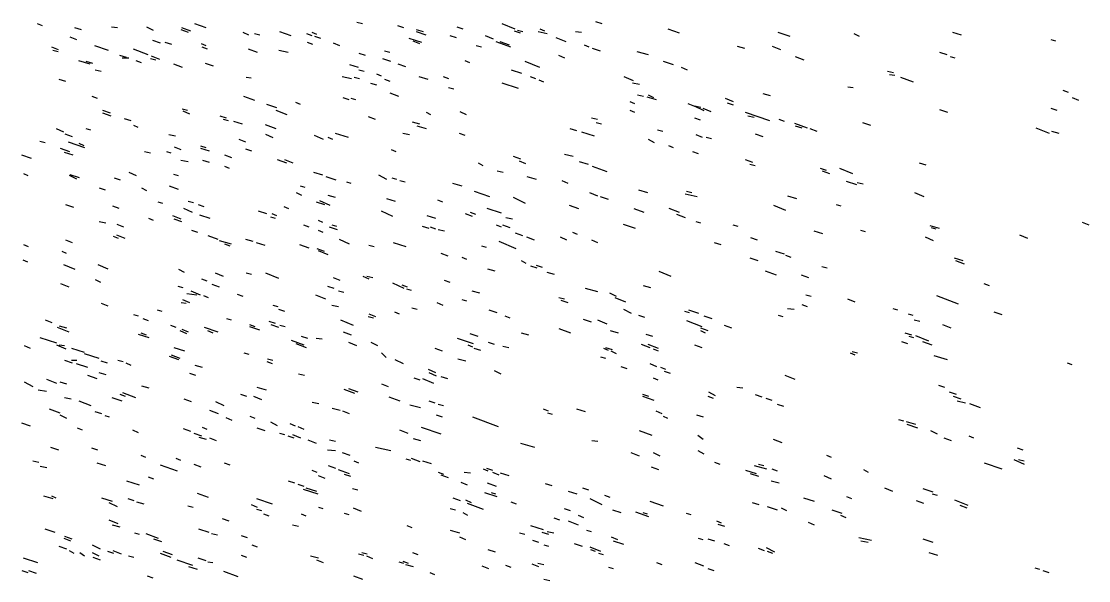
# Model space of a CAD drawing. Extents: x 0 to 594, y 0 to 600.
# Drawn here: x 0.6 to 296.9, y 0.2 to 155.6 of the extents above; entities that cross this region are included whole.
import ezdxf

# ---------------------------------------------------------------- set-up
doc = ezdxf.new("R2010")
doc.units = 0
doc.header["$MEASUREMENT"] = 0
doc.layers.add('SKARN_FSET4', color=114, linetype='CONTINUOUS')

msp = doc.modelspace()

# ---------------------------------------------------------------- linework, layer by layer
at = {"layer": 'SKARN_FSET4'}
for p, q in [((4.91, 155.01), (6.37, 154.45)), ((48.65, 155.01), (51.77, 153.88)), ((93.68, 155.38), (95.33, 155.01)), ((105.03, 154.45), (106.68, 153.88)), ((133.95, 155.01), (137.62, 153.51)), ((159.95, 155.57), (161.78, 155.01)), ((14.06, 151.26), (15.89, 150.51)), ((15.34, 153.88), (17.17, 153.32)), ((25.59, 154.07), (27.24, 153.88)), ((35.29, 154.07), (37.12, 153.14)), ((44.81, 153.32), (46.83, 152.57)), ((45, 153.88), (47.56, 152.95)), ((62.02, 152.57), (63.67, 151.83)), ((65.32, 152.2), (66.78, 151.83)), ((72.27, 152.76), (75.38, 151.64)), ((79.78, 152.2), (81.24, 151.64)), ((81.24, 152.57), (82.52, 152.01)), ((81.97, 151.45), (83.62, 150.89)), ((110.16, 153.32), (112.17, 152.76)), ((110.16, 152.76), (112.91, 151.83)), ((119.5, 151.64), (121.33, 151.08)), ((121.51, 154.07), (123.16, 153.51)), ((129.38, 151.64), (131.58, 150.7)), ((137.43, 152.95), (139.08, 152.39)), ((138.35, 153.14), (139.81, 152.76)), ((144.02, 152.76), (146.59, 152.2)), ((144.57, 153.51), (145.86, 152.95)), ((154.46, 152.76), (156.11, 152.57)), ((180.08, 153.51), (183.2, 152.39)), ((210.65, 152.57), (213.95, 151.45)), ((231.71, 152.2), (233.17, 151.45)), ((259.16, 152.57), (261.54, 151.83)), ((8.94, 148.46), (10.77, 147.71)), ((20.84, 148.83), (24.68, 147.52)), ((36.94, 150.33), (39.14, 149.58)), ((40.42, 149.77), (42.25, 149.2)), ((50.49, 149.39), (51.77, 148.83)), ((50.68, 148.46), (52.14, 147.89)), ((79.96, 149.77), (81.43, 149.2)), ((87.1, 149.58), (88.93, 148.83)), ((108.15, 150.89), (111.63, 149.77)), ((109.25, 150.14), (111.08, 149.39)), ((126.82, 148.83), (128.29, 148.46)), ((132.31, 149.95), (136.34, 148.46)), ((133.41, 149.95), (135.97, 149.02)), ((148.97, 151.08), (151.72, 149.95)), ((156.84, 149.02), (158.12, 148.46)), ((199.31, 148.64), (201.32, 148.08)), ((209.01, 148.64), (211.39, 147.71)), ((286.44, 150.51), (287.72, 150.14)), ((9.31, 147.52), (10.77, 147.15)), ((27.8, 146.21), (29.63, 145.65)), ((28.53, 145.46), (30.36, 145.46)), ((31.64, 147.89), (35.67, 146.4)), ((36.4, 145.27), (37.87, 144.9)), ((36.58, 146.02), (38.96, 145.09)), ((63.49, 147.89), (66.05, 146.96)), ((72.09, 147.52), (74.66, 146.96)), ((94.24, 146.77), (96.07, 146.21)), ((100.83, 145.27), (103.03, 144.52)), ((101.38, 147.33), (102.85, 146.96)), ((149.71, 146.21), (151.35, 145.46)), ((159.04, 148.08), (161.24, 147.33)), ((171.49, 147.15), (174.6, 146.4)), ((215.42, 145.83), (217.8, 144.9)), ((255.51, 146.96), (257.52, 146.4)), ((258.44, 145.83), (259.72, 145.46)), ((16.45, 144.71), (19.56, 143.78)), ((18.46, 144.52), (20.29, 143.96)), ((32.37, 144.71), (33.84, 144.15)), ((42.81, 143.78), (45.19, 142.84)), ((51.6, 143.96), (53.79, 143.21)), ((91.68, 143.59), (94.06, 142.84)), ((105.05, 143.78), (107.24, 143.03)), ((123.72, 144.71), (125, 144.15)), ((140.37, 144.52), (144.4, 142.84)), ((178.81, 144.52), (181.56, 143.59)), ((183.76, 142.84), (185.4, 142.09)), ((10.96, 139.47), (12.79, 138.91)), ((21.03, 142.09), (22.68, 141.72)), ((62.95, 140.03), (64.41, 139.84)), ((89.67, 140.22), (92.24, 139.66)), ((92.97, 140.03), (94.43, 139.66)), ((94.25, 142.09), (95.71, 141.72)), ((99.19, 140.97), (100.47, 140.41)), ((101.39, 139.47), (102.85, 138.91)), ((110.91, 140.22), (113.47, 139.47)), ((117.68, 140.22), (119.14, 139.66)), ((136.53, 142.09), (139.46, 141.15)), ((141.84, 140.22), (143.31, 139.66)), ((167.83, 140.22), (170.4, 139.1)), ((241.05, 141.72), (242.7, 141.34)), ((241.6, 140.78), (243.07, 140.59)), ((244.71, 140.03), (248.19, 138.72)), ((97.55, 138.35), (99.19, 137.97)), ((119.15, 137.22), (120.61, 136.85)), ((133.97, 138.53), (138.55, 137.04)), ((144.22, 139.28), (145.5, 138.72)), ((170.22, 138.53), (172.23, 138.16)), ((230.07, 137.41), (231.54, 137.22)), ((289.75, 136.47), (291.21, 135.91)), ((20.12, 134.79), (21.59, 134.23)), ((62.22, 134.79), (65.33, 133.67)), ((89.86, 134.41), (91.51, 133.85)), ((92.06, 134.23), (93.34, 133.85)), ((102.86, 135.73), (105.24, 134.79)), ((171.68, 135.16), (173.33, 134.79)), ((174.25, 134.6), (176.81, 133.85)), ((174.61, 135.16), (176.08, 134.41)), ((196.03, 134.23), (198.23, 133.29)), ((206.46, 135.54), (208.48, 134.98)), ((292.31, 134.41), (294.14, 133.67)), ((23.05, 130.86), (25.25, 130.11)), ((45.2, 131.23), (46.67, 130.86)), ((45.39, 130.67), (47.22, 129.92)), ((68.63, 132.54), (71.38, 131.61)), ((71.2, 130.86), (74.31, 129.73)), ((76.68, 133.1), (77.97, 132.54)), ((122.27, 130.48), (124.1, 129.73)), ((169.49, 133.29), (170.77, 132.73)), ((169.49, 130.86), (170.77, 130.3)), ((185.6, 132.73), (187.43, 131.98)), ((189.26, 131.61), (187.43, 131.98)), ((190.18, 130.67), (187.43, 131.98)), ((189.81, 131.42), (192.01, 130.48)), ((196.58, 132.92), (198.23, 132.36)), ((255.52, 131.05), (257.72, 130.3)), ((286.46, 131.42), (288.11, 130.86)), ((23.05, 130.11), (25.43, 129.36)), ((29.1, 128.61), (30.93, 128.05)), ((55.64, 129.36), (57.47, 128.8)), ((56.55, 128.42), (58.02, 128.05)), ((59.48, 127.86), (61.86, 127.11)), ((96.82, 129.17), (98.84, 128.42)), ((109.09, 127.68), (111.1, 127.11)), ((112.93, 130.3), (114.21, 129.73)), ((158.88, 128.8), (160.52, 128.42)), ((160.16, 127.49), (161.62, 127.11)), ((187.43, 128.8), (189.08, 128.24)), ((201.53, 130.3), (208.3, 128.05)), ((202.26, 129.36), (204.09, 128.99)), ((210.86, 128.42), (212.33, 127.86)), ((234.11, 127.49), (236.31, 126.74)), ((10.25, 125.8), (12.26, 124.87)), ((18.48, 125.8), (19.76, 125.43)), ((31.66, 126.74), (32.94, 126.18)), ((68.27, 126.93), (71.2, 125.8)), ((87.68, 124.49), (91.34, 123.37)), ((106.53, 124.49), (108.36, 124.12)), ((110.37, 126.55), (112.94, 125.8)), ((122.09, 124.49), (123.74, 123.93)), ((152.84, 125.8), (154.67, 125.24)), ((156.14, 124.87), (159.61, 123.74)), ((177.19, 125.43), (178.65, 125.05)), ((215.26, 127.3), (218.74, 125.99)), ((215.44, 126.55), (217.27, 125.99)), ((219.47, 125.8), (221.48, 125.05)), ((282.25, 125.99), (285.92, 124.49)), ((286.65, 125.05), (288.66, 124.49)), ((5.67, 122.25), (7.14, 121.87)), ((12.63, 124.31), (14.64, 123.56)), ((13.54, 122.06), (18.12, 120.56)), ((16.47, 121.68), (17.94, 121.12)), ((41.55, 124.12), (43.38, 123.74)), ((60.95, 122.81), (62.78, 122.06)), ((70.47, 123.18), (68.46, 124.12)), ((81.82, 123.93), (84.38, 122.81)), ((85.66, 123.37), (86.95, 122.81)), ((174.63, 122.81), (176.27, 121.87)), ((187.8, 124.12), (189.63, 123.37)), ((190.73, 123.37), (192.2, 123)), ((204.28, 124.31), (206.47, 123.56)), ((11.35, 120.37), (13.91, 119.44)), ((12.45, 119.25), (14.83, 118.5)), ((34.78, 119.44), (36.43, 119.06)), ((40.82, 119.44), (42.1, 119.06)), ((43.02, 120.75), (44.85, 120)), ((50.34, 120.94), (51.8, 120.56)), ((50.34, 120.37), (52.72, 119.63)), ((62.79, 120.19), (64.43, 119.63)), ((103.24, 120), (104.52, 119.44)), ((151.38, 118.69), (153.76, 118.13)), ((180.3, 121.12), (181.58, 120.56)), ((186.89, 119.44), (188.54, 118.88)), ((0.55, 118.5), (3.3, 117.57)), ((44.85, 117), (46.86, 116.63)), ((50.89, 117), (52.72, 116.44)), ((56.93, 118.5), (58.94, 117.75)), ((71.58, 117.19), (74.14, 116.26)), ((73.59, 117.19), (75.97, 116.26)), ((127.41, 116.26), (128.69, 115.51)), ((137.11, 118.13), (139.12, 117.38)), ((138.75, 116.82), (140.59, 116.07)), ((155.41, 116.63), (157.98, 115.88)), ((201.54, 117.19), (203.55, 116.44)), ((202.82, 115.88), (204.29, 115.51)), ((249.86, 116.26), (251.7, 115.69)), ((1.11, 113.26), (2.39, 112.7)), ((15.93, 111.76), (13.92, 112.7)), ((16.67, 112.14), (14.1, 112.89)), ((30.39, 113.63), (32.41, 112.7)), ((42.84, 113.07), (44.12, 112.7)), ((56.93, 115.32), (58.22, 114.76)), ((81.65, 113.63), (84.21, 112.89)), ((99.77, 112.89), (101.97, 111.76)), ((132.72, 114.01), (134.36, 113.63)), ((159.07, 115.32), (163.1, 113.82)), ((222.41, 114.76), (224.06, 114.2)), ((222.96, 114.01), (224.97, 113.26)), ((227.72, 114.76), (231.38, 113.26)), ((26.37, 112.14), (28.02, 111.58)), ((41.56, 109.89), (44.13, 108.95)), ((77.99, 109.89), (79.27, 109.52)), ((85.13, 112.51), (87.87, 111.58)), ((90.8, 111.01), (92.08, 110.64)), ((103.43, 112.14), (104.71, 111.76)), ((105.63, 111.39), (107.09, 111.01)), ((120.27, 110.64), (122.84, 109.89)), ((140.96, 112.51), (143.52, 111.76)), ((150.66, 111.39), (152.31, 110.64)), ((229.55, 111.2), (232.48, 110.27)), ((232.66, 110.83), (234.31, 110.45)), ((22.16, 109.33), (23.81, 108.77)), ((33.88, 109.33), (35.34, 108.58)), ((76.89, 108.02), (78.36, 107.27)), ((85.68, 107.27), (87.69, 106.71)), ((126.32, 108.39), (130.53, 106.9)), ((137.12, 106.71), (140.41, 105.02)), ((158.35, 108.02), (160.55, 107.08)), ((161.28, 106.9), (163.48, 106.15)), ((171.89, 108.77), (174.46, 108.02)), ((184.89, 107.64), (188.19, 106.9)), ((185.26, 108.39), (186.72, 108.02)), ((213.26, 107.08), (215.83, 106.33)), ((248.59, 108.02), (251.16, 106.9)), ((12.83, 104.65), (15.03, 103.9)), ((25.83, 104.27), (27.66, 103.71)), ((38.46, 105.4), (39.74, 105.02)), ((46.88, 105.59), (48.34, 105.21)), ((49.62, 104.65), (51.27, 104.09)), ((73.42, 104.09), (74.7, 103.53)), ((82.39, 105.4), (84.77, 104.65)), ((83.3, 105.77), (86.23, 104.46)), ((101.97, 106.33), (104.35, 105.59)), ((116.07, 105.96), (117.53, 105.4)), ((152.68, 104.46), (155.24, 103.53)), ((209.42, 104.46), (212.72, 103.15)), ((226.81, 104.65), (228.09, 104.27)), ((35.9, 100.9), (37.18, 100.34)), ((42.49, 101.65), (44.87, 100.72)), ((45.6, 103.71), (47.98, 102.59)), ((49.99, 101.84), (52.92, 100.9)), ((66.28, 102.96), (68.66, 102.22)), ((69.76, 101.28), (71.04, 100.9)), ((70.13, 102.22), (71.41, 101.65)), ((100.51, 102.96), (103.63, 101.47)), ((113.14, 101.65), (115.52, 100.9)), ((123.76, 102.22), (125.77, 101.47)), ((125.22, 102.59), (126.69, 102.03)), ((129.8, 103.71), (133.83, 102.4)), ((135.11, 101.09), (136.94, 100.72)), ((170.62, 103.53), (173.37, 102.59)), ((180.32, 103.71), (183.25, 102.59)), ((182.52, 102.03), (184.9, 101.09)), ((22.17, 99.97), (24, 99.59)), ((27.11, 99.22), (28.95, 98.47)), ((42.85, 100.72), (45.05, 99.97)), ((78.92, 99.03), (80.38, 98.47)), ((82.94, 100.34), (84.22, 99.78)), ((86.06, 98.47), (88.25, 97.72)), ((86.79, 99.03), (88.07, 98.66)), ((111.87, 98.66), (113.7, 98.1)), ((114.06, 98.47), (115.53, 97.91)), ((132.37, 99.03), (133.83, 98.47)), ((134.2, 99.03), (136.21, 98.28)), ((167.69, 99.22), (170.99, 98.1)), ((187.83, 99.97), (189.11, 99.59)), ((198.08, 99.03), (199.54, 98.66)), ((252.81, 98.85), (255.37, 98.1)), ((253.18, 98.28), (254.46, 97.91)), ((295.09, 99.78), (296.93, 99.03)), ((12.84, 94.91), (14.67, 94.17)), ((26.02, 95.85), (27.48, 95.29)), ((26.93, 96.22), (29.31, 95.29)), ((47.8, 97.54), (49.45, 96.97)), ((52.38, 96.04), (55.12, 95.1)), ((62.81, 95.1), (64.83, 94.54)), ((82.95, 97.54), (84.23, 96.97)), ((88.81, 95.1), (91.55, 93.79)), ((116.26, 97.72), (118.09, 97.35)), ((137.68, 96.79), (139.69, 96.04)), ((140.79, 95.66), (142.99, 94.91)), ((150.13, 95.66), (151.96, 94.91)), ((153.6, 96.97), (154.88, 96.41)), ((158.91, 94.91), (160.56, 94.17)), ((203.03, 95.48), (204.86, 94.91)), ((220.6, 97.35), (222.98, 96.6)), ((233.59, 97.54), (234.87, 97.16)), ((251.53, 95.66), (253.73, 94.73)), ((277.71, 96.22), (279.91, 95.29)), ((1.13, 93.6), (2.41, 93.04)), ((55.49, 94.73), (58.79, 93.79)), ((56.96, 93.79), (58.42, 93.23)), ((65.74, 94.17), (68.12, 93.42)), ((77.82, 93.6), (80.39, 92.67)), ((82.58, 92.48), (84.6, 91.73)), ((82.95, 91.92), (85.7, 90.8)), ((97.04, 93.42), (98.51, 93.04)), ((103.82, 94.17), (107.3, 93.04)), ((128.35, 93.23), (129.63, 92.85)), ((133.1, 94.54), (137.86, 92.48)), ((192.96, 94.17), (194.79, 93.6)), ((0.95, 89.3), (2.23, 88.74)), ((11.75, 91.73), (13.03, 91.17)), ((117, 91.17), (119.01, 90.42)), ((122.86, 90.05), (124.14, 89.49)), ((139.33, 89.11), (140.61, 88.36)), ((202.85, 89.86), (205.05, 89.11)), ((209.99, 91.73), (212.37, 90.98)), ((212.73, 90.61), (214.2, 90.05)), ((259.59, 89.86), (261.97, 89.11)), ((259.96, 89.11), (262.34, 88.17)), ((12.3, 87.99), (15.41, 86.68)), ((21.82, 87.99), (24.56, 86.86)), ((44.15, 86.68), (45.8, 85.93)), ((130, 86.86), (132.01, 86.3)), ((141.9, 87.61), (143.73, 87.05)), ((143.54, 87.8), (145.19, 87.24)), ((177.59, 86.12), (180.89, 84.8)), ((207.06, 86.3), (210.18, 85.18)), ((222.8, 87.43), (224.27, 87.05)), ((21.09, 83.87), (22.55, 83.12)), ((50.56, 84.06), (52.02, 83.49)), ((54.4, 85.74), (56.6, 84.8)), ((63.01, 85.74), (64.47, 85.37)), ((68.31, 85.74), (71.98, 84.24)), ((87.17, 84.43), (89, 83.68)), ((95.41, 84.8), (97.05, 84.06)), ((96.5, 84.8), (98.15, 84.43)), ((117.92, 83.68), (119.57, 83.12)), ((146.47, 85.93), (148.49, 85.37)), ((217.13, 85.18), (219.15, 84.43)), ((11.39, 82.75), (13.77, 81.81)), ((43.97, 82), (45.44, 81.62)), ((47.63, 80.69), (50.2, 79.56)), ((53.49, 82.56), (55.5, 81.81)), ((85.52, 82), (87.36, 81.44)), ((88.64, 80.69), (90.1, 80.31)), ((103.64, 82.93), (106.76, 81.44)), ((106.21, 82.37), (107.67, 81.81)), ((107.49, 81.25), (108.77, 80.87)), ((125.61, 80.69), (127.81, 80.12)), ((157.1, 81.44), (160.58, 80.5)), ((163.87, 80.12), (165.7, 79.19)), ((173.2, 82.18), (175.22, 81.62)), ((267.84, 82.75), (269.3, 82.18)), ((22.74, 77.32), (24.58, 76.57)), ((44.89, 77.5), (46.36, 77.32)), ((45.26, 78.25), (47.27, 77.5)), ((46.54, 79.94), (49.28, 79.56)), ((51.11, 79.38), (52.4, 78.81)), ((60.45, 79.75), (62.1, 79.19)), ((82.23, 79.56), (84.98, 78.44)), ((115.91, 77.5), (117.56, 76.76)), ((122.87, 78.25), (124.15, 77.88)), ((149.78, 78.81), (151.42, 78.44)), ((150.33, 78.07), (152.34, 77.5)), ((165.34, 78.81), (168.27, 77.69)), ((218.42, 79.56), (219.88, 79.19)), ((229.95, 78.44), (231.97, 77.69)), ((254.66, 79.38), (260.71, 77.13)), ((31.72, 74.13), (33, 73.76)), ((38.3, 75.44), (39.59, 75.07)), ((70.34, 76.76), (71.8, 76.38)), ((71.99, 75.63), (73.63, 75.07)), ((86.81, 76.76), (88.64, 76.38)), ((97.06, 74.32), (98.9, 73.57)), ((104.2, 74.88), (105.48, 74.32)), ((108.96, 76.01), (110.43, 75.63)), ((130.38, 75.44), (132.57, 74.7)), ((167.72, 75.63), (169.92, 74.51)), ((184.74, 75.07), (186.02, 74.7)), ((185.84, 75.44), (188.59, 74.51)), ((213.3, 75.82), (215.13, 75.63)), ((217.32, 76.94), (218.79, 76.38)), ((242.59, 75.82), (243.87, 75.44)), ((246.8, 74.32), (248.08, 73.95)), ((270.59, 74.88), (272.79, 74.13)), ((7.19, 72.64), (9.02, 71.89)), ((34.28, 73.01), (35.75, 72.45)), ((41.97, 71.14), (43.44, 70.58)), ((57.53, 73.01), (58.81, 72.64)), ((63.94, 71.33), (65.4, 70.76)), ((69.24, 72.26), (71.07, 71.7)), ((69.79, 71.33), (71.99, 70.58)), ((72.36, 71.14), (73.82, 70.76)), ((89.19, 72.64), (92.67, 71.14)), ((96.88, 73.57), (98.35, 73.2)), ((134.77, 73.76), (136.24, 73.2)), ((156.56, 72.82), (158.75, 72.07)), ((160.58, 72.64), (163.15, 71.51)), ((171.93, 73.95), (173.58, 73.39)), ((185.29, 72.45), (189.51, 70.76)), ((190.05, 73.76), (192.25, 73.01)), ((195.73, 71.14), (197.74, 70.39)), ((210.74, 73.95), (212.02, 73.57)), ((248.45, 72.64), (250.09, 72.26)), ((256.32, 71.33), (258.7, 70.39)), ((10.49, 70.58), (13.78, 69.27)), ((11.04, 70.95), (13.05, 70.39)), ((33, 68.71), (35.93, 67.77)), ((33.74, 69.08), (35.2, 68.52)), ((44.53, 69.64), (46.37, 68.89)), ((45.08, 70.02), (46.91, 69.27)), ((51.31, 70.58), (55.15, 69.27)), ((52.22, 69.64), (53.69, 69.08)), ((63.94, 70.76), (66.68, 69.83)), ((89.93, 69.27), (92.13, 68.52)), ((125.08, 68.89), (127.27, 68.14)), ((139.35, 69.08), (141.37, 68.52)), ((149.79, 70.2), (153.08, 69.08)), ((164.06, 69.64), (166.26, 69.08)), ((173.95, 68.71), (175.78, 68.14)), ((189.14, 70.39), (191.16, 69.64)), ((189.14, 69.64), (190.42, 69.08)), ((245.89, 69.08), (247.72, 68.52)), ((248.82, 68.33), (252.48, 66.83)), ((1.34, 65.52), (2.99, 64.77)), ((5.73, 67.77), (10.31, 66.27)), ((10.31, 65.71), (12.87, 64.59)), ((11.04, 65.71), (12.51, 65.52)), ((75.47, 67.02), (78.95, 65.71)), ((76.75, 66.08), (79.68, 64.96)), ((78.22, 68.14), (80.05, 67.58)), ((82.43, 67.58), (84.08, 67.39)), ((91.4, 66.46), (93.6, 65.52)), ((97.62, 66.46), (99.45, 65.52)), ((121.6, 67.58), (125.99, 66.08)), ((124.53, 65.71), (125.81, 65.15)), ((130.2, 66.46), (131.85, 65.9)), ((134.23, 65.34), (135.88, 64.96)), ((172.67, 65.9), (175.05, 64.96)), ((174.5, 65.9), (177.43, 64.77)), ((187.5, 65.71), (189.51, 64.96)), ((244.97, 66.65), (246.62, 66.08)), ((246.99, 68.14), (248.27, 67.77)), ((250.83, 66.65), (253.4, 65.71)), ((14.52, 64.77), (18, 63.65)), ((18, 63.28), (22.03, 61.97)), ((41.61, 62.53), (44.18, 61.59)), ((42.16, 62.9), (44.54, 61.97)), ((42.89, 64.96), (45.82, 64.02)), ((62.3, 63.46), (63.76, 63.09)), ((100.55, 63.46), (101.84, 62.15)), ((115.38, 64.77), (117.39, 64.02)), ((126.18, 64.77), (128.01, 64.21)), ((161.33, 62.34), (162.79, 61.97)), ((162.24, 64.77), (163.52, 64.21)), ((162.79, 64.96), (164.62, 64.4)), ((164.25, 64.02), (165.72, 63.28)), ((175.97, 64.59), (177.43, 64.02)), ((230.7, 63.46), (231.98, 62.9)), ((231.25, 63.84), (232.71, 63.46)), ((253.95, 62.71), (257.61, 61.59)), ((12.51, 61.4), (14.71, 60.66)), ((14.52, 61.4), (15.99, 61.4)), ((15.81, 60.47), (18.92, 59.53)), ((22.58, 61.22), (24.41, 60.66)), ((27.34, 61.4), (28.8, 61.03)), ((29.53, 60.66), (31, 60.09)), ((48.75, 60.09), (50.77, 59.53)), ((68.71, 61.03), (70.17, 60.47)), ((68.89, 61.78), (70.35, 61.4)), ((104.22, 61.59), (106.6, 60.47)), ((121.79, 61.78), (123.99, 61.22)), ((167, 59.72), (168.65, 59.16)), ((175.06, 60.47), (176.89, 59.72)), ((177.99, 59.53), (179.45, 58.97)), ((290.93, 60.66), (292.21, 60.28)), ((18.92, 57.29), (21.48, 56.35)), ((22.03, 58.03), (24.05, 57.47)), ((47.29, 57.85), (48.94, 57.29)), ((77.5, 57.66), (79.14, 57.29)), ((109.53, 56.54), (111.18, 55.98)), ((111.91, 56.35), (115.02, 55.04)), ((113.55, 58.97), (115.57, 58.03)), ((113.74, 58.03), (115.75, 57.1)), ((117.03, 56.91), (118.87, 56.35)), ((131.86, 58.6), (133.69, 57.66)), ((175.98, 56.54), (177.26, 55.98)), ((179.09, 58.41), (180.73, 57.85)), ((212.58, 57.29), (215.33, 56.16)), ((1.35, 55.41), (3.73, 54.1)), ((7.57, 56.16), (10.32, 55.04)), ((11.23, 55.41), (13.07, 54.85)), ((33.93, 54.29), (35.95, 53.73)), ((65.97, 53.92), (68.53, 53.17)), ((90.13, 53.35), (93.06, 52.23)), ((91.41, 53.54), (93.98, 52.61)), ((100.56, 54.85), (102.39, 54.1)), ((199.23, 53.92), (200.87, 53.73)), ((255.24, 54.48), (256.89, 53.92)), ((5.2, 53.17), (7.58, 52.79)), ((12.52, 51.11), (14.35, 50.73)), ((25.7, 51.11), (28.45, 50.17)), ((27.9, 52.04), (29.36, 51.48)), ((28.63, 52.42), (32.29, 51.11)), ((45.65, 50.73), (47.67, 49.98)), ((61.39, 52.04), (63.04, 51.48)), ((65.05, 51.48), (67.25, 50.55)), ((102.58, 51.29), (105.69, 50.17)), ((173.05, 52.04), (174.7, 51.48)), ((173.05, 51.48), (176.17, 50.36)), ((191.17, 51.48), (192.64, 50.92)), ((191.36, 52.61), (193.19, 51.67)), ((204.35, 51.86), (206.18, 51.29)), ((207.28, 50.92), (208.93, 50.36)), ((258.17, 52.61), (260.18, 52.04)), ((259.27, 51.48), (261.47, 50.73)), ((8.31, 47.93), (11.24, 46.8)), ((16.55, 50.17), (19.84, 48.86)), ((52.79, 47.55), (55.18, 46.61)), ((54.44, 49.98), (56.82, 48.86)), ((81.35, 49.8), (83.18, 49.42)), ((86.84, 48.11), (89.04, 47.55)), ((108.44, 49.05), (111.37, 48.3)), ((113.75, 50.17), (115.39, 49.61)), ((116.31, 49.24), (117.78, 48.86)), ((145.42, 47.93), (146.88, 47.36)), ((154.75, 47.93), (157.13, 47.18)), ((210.4, 49.24), (212.23, 48.67)), ((260.37, 50.17), (262.75, 49.61)), ((263.85, 49.42), (266.78, 48.3)), ((11.24, 46.24), (13.08, 45.3)), ((20.95, 47.18), (22.78, 46.61)), ((23.69, 46.05), (24.97, 45.68)), ((57.37, 45.49), (59.02, 44.74)), ((63.96, 45.87), (65.43, 45.3)), ((89.77, 47.36), (91.6, 46.61)), ((115.76, 46.24), (117.41, 45.68)), ((125.83, 45.68), (132.97, 43.06)), ((146.7, 46.8), (147.98, 46.43)), ((176.72, 47.36), (178.37, 46.61)), ((178.73, 45.87), (180.01, 45.3)), ((188.07, 46.24), (189.9, 45.68)), ((244.08, 44.93), (245.55, 44.56)), ((0.63, 43.99), (3.01, 43.24)), ((16.01, 42.68), (17.47, 42.12)), ((31.38, 42.12), (33.03, 41.37)), ((45.48, 42.5), (47.49, 41.75)), ((50.79, 42.87), (52.07, 42.31)), ((65.98, 42.68), (68.18, 41.93)), ((71.65, 43.24), (69.82, 44.18)), ((75.13, 43.81), (76.6, 43.24)), ((77.33, 43.06), (78.98, 42.31)), ((105.52, 42.12), (107.9, 41.19)), ((111.56, 42.87), (117.05, 41)), ((172.15, 41.93), (175.63, 40.62)), ((246.28, 44.37), (248.84, 43.62)), ((246.46, 43.62), (249.39, 42.68)), ((253.05, 41.93), (254.89, 41)), ((48.41, 41.19), (50.61, 40.44)), ((49.87, 40.06), (51.89, 39.5)), ((52.8, 39.88), (54.63, 39.13)), ((72.2, 41.19), (73.67, 40.81)), ((74.58, 40.44), (76.23, 39.88)), ((75.87, 40.81), (78.06, 39.88)), ((80.08, 39.31), (82.46, 38.38)), ((86.12, 39.31), (87.77, 38.94)), ((109.36, 39.69), (111.38, 39.13)), ((158.97, 39.13), (160.62, 38.94)), ((188.44, 40.62), (189.91, 39.5)), ((209.31, 39.5), (211.69, 38.56)), ((256.72, 39.88), (258.73, 39.13)), ((263.67, 40.44), (264.95, 39.88)), ((8.69, 37.25), (10.89, 36.51)), ((20.04, 37.07), (21.69, 36.51)), ((85.57, 36.51), (87.77, 36.32)), ((89.6, 35.76), (91.8, 35.01)), ((98.93, 37.25), (103.14, 36.32)), ((139.2, 38.38), (143.05, 37.25)), ((169.77, 35.76), (172.15, 34.82)), ((176, 35.76), (177.83, 34.82)), ((188.44, 36.32), (190.09, 35.38)), ((277.04, 37.07), (278.69, 36.51)), ((3.75, 33.51), (5.4, 33.14)), ((21.51, 32.95), (23.89, 32.2)), ((33.77, 35.01), (35.05, 34.45)), ((43.47, 34.26), (44.76, 33.7)), ((56.84, 32.95), (58.49, 32.39)), ((92.9, 33.51), (94.18, 32.95)), ((107.36, 34.07), (108.64, 33.7)), ((108.82, 34.26), (111.2, 33.32)), ((111.93, 33.51), (114.31, 32.76)), ((193.02, 33.14), (194.49, 32.57)), ((224.14, 35.01), (225.42, 34.45)), ((267.89, 32.95), (272.83, 31.26)), ((276.13, 33.88), (279.06, 32.57)), ((277.41, 33.88), (279.06, 33.51)), ((5.77, 32.01), (7.6, 31.64)), ((39.08, 32.39), (43.84, 30.7)), ((48.42, 32.57), (50.43, 31.83)), ((81.18, 30.89), (82.65, 30.33)), ((85.76, 32.2), (87.77, 31.45)), ((88.51, 31.08), (91.62, 29.95)), ((90.16, 29.77), (91.99, 29.2)), ((116.33, 30.33), (117.8, 29.77)), ((123.47, 30.33), (125.3, 30.14)), ((128.78, 31.26), (130.06, 30.7)), ((129.69, 31.45), (131.34, 30.89)), ((131.34, 30.33), (133.17, 29.58)), ((133.54, 30.14), (135.92, 29.39)), ((175.45, 31.83), (177.47, 31.08)), ((201.63, 30.89), (204.56, 29.95)), ((202.91, 29.95), (205.29, 29.2)), ((204.01, 32.2), (207.49, 31.26)), ((205.29, 32.57), (206.75, 32.2)), ((208.95, 31.26), (210.42, 30.7)), ((234.39, 31.08), (235.68, 30.33)), ((29.75, 27.89), (33.23, 26.77)), ((35.79, 29.02), (37.26, 28.46)), ((74.6, 27.89), (76.43, 27.33)), ((77.34, 26.96), (78.99, 26.4)), ((83.02, 29.39), (84.85, 28.64)), ((117.06, 29.58), (119.08, 28.83)), ((122.56, 27.52), (124.39, 26.77)), ((129.88, 27.33), (132.44, 26.4)), ((145.99, 27.15), (147.82, 26.58)), ((208.77, 27.89), (210.97, 27.33)), ((223.41, 29.39), (225.43, 28.46)), ((6.69, 23.78), (9.26, 23.03)), ((8.89, 23.78), (10.17, 23.21)), ((49.34, 24.52), (52.45, 23.4)), ((78.81, 25.65), (82.84, 24.34)), ((79.54, 26.02), (82.47, 25.09)), ((92.54, 25.83), (94, 25.46)), ((129.15, 24.71), (132.63, 23.59)), ((130.98, 24.71), (132.26, 24.34)), ((152.4, 25.09), (154.78, 24.34)), ((156.42, 26.02), (158.07, 25.46)), ((162.46, 23.96), (163.93, 23.4)), ((240.26, 26.02), (242.46, 25.09)), ((250.87, 25.83), (253.62, 24.9)), ((253.44, 24.34), (254.9, 23.96)), ((22.8, 23.21), (25.73, 22.28)), ((24.82, 21.9), (27.2, 20.78)), ((30.12, 23.03), (31.77, 22.46)), ((32.5, 22.09), (34.52, 21.53)), ((46.78, 20.97), (48.25, 20.59)), ((64.35, 21.34), (66, 20.59)), ((65.82, 23.03), (70.21, 21.53)), ((120.36, 23.21), (122.38, 22.46)), ((123.84, 22.65), (125.49, 21.9)), ((124.39, 21.72), (128.79, 20.03)), ((136.47, 22.09), (137.94, 21.53)), ((158.44, 23.03), (161.74, 21.34)), ((175.1, 22.28), (178.76, 20.97)), ((203.47, 21.9), (205.3, 21.34)), ((207.68, 20.78), (210.43, 19.84)), ((217.75, 23.21), (220.68, 22.28)), ((229.64, 23.59), (231.11, 23.03)), ((249.05, 22.46), (251.06, 21.72)), ((259.66, 22.65), (263.33, 21.15)), ((261.13, 21.15), (263.14, 20.41)), ((65.82, 20.03), (67.28, 19.66)), ((67.84, 18.72), (69.3, 18.16)), ((78.27, 18.72), (79.55, 18.16)), ((83.03, 20.59), (84.31, 20.22)), ((90.17, 18.91), (91.45, 18.53)), ((92.73, 20.41), (94.93, 19.47)), ((119.64, 20.22), (121.1, 19.84)), ((123.11, 19.1), (124.4, 18.35)), ((151.3, 20.22), (152.95, 19.66)), ((155.15, 18.35), (156.61, 17.78)), ((164.67, 19.84), (167.05, 19.1)), ((171.07, 19.28), (174.74, 17.97)), ((173.09, 19.1), (174.37, 18.72)), ((185.17, 18.91), (186.45, 18.53)), ((211.53, 20.41), (212.99, 19.66)), ((225.62, 19.84), (228.37, 18.91)), ((228, 18.35), (229.47, 17.78)), ((24.82, 17.04), (27.38, 16.1)), ((25.74, 15.73), (27.93, 15.16)), ((56.3, 17.41), (58.14, 16.85)), ((75.89, 15.73), (77.54, 15.35)), ((107.56, 15.54), (109.02, 14.98)), ((141.97, 15.54), (145.45, 14.41)), ((148.38, 17.6), (150.02, 17.04)), ((152.4, 16.85), (155.15, 15.73)), ((193.59, 16.85), (194.87, 16.29)), ((193.96, 15.91), (195.79, 15.35)), ((219.03, 16.47), (220.68, 15.73)), ((7.07, 14.6), (9.81, 13.67)), ((12.38, 11.98), (14.21, 11.23)), ((12.56, 12.54), (14.58, 11.79)), ((31.96, 13.48), (33.24, 13.1)), ((35.08, 13.29), (38.55, 11.98)), ((49.72, 14.6), (52.65, 13.67)), ((53.38, 13.29), (55.03, 12.92)), ((61.62, 12.73), (63.27, 12.17)), ((119.64, 14.23), (122.21, 13.48)), ((122.21, 12.36), (123.85, 11.61)), ((138.86, 13.48), (140.33, 13.1)), ((145.09, 13.67), (146.92, 13.1)), ((146.55, 13.85), (148.38, 13.48)), ((157.53, 14.23), (158.81, 13.85)), ((164.31, 12.36), (166.14, 11.61)), ((188.47, 11.98), (189.75, 11.61)), ((233.13, 12.17), (236.61, 11.42)), ((10.92, 9.73), (13.11, 8.99)), ((20.25, 10.11), (22.45, 8.99)), ((37.27, 11.79), (39.47, 11.05)), ((64.55, 10.11), (66.01, 9.55)), ((142.53, 11.42), (144.17, 10.86)), ((145.64, 10.11), (146.92, 9.73)), ((154.06, 10.48), (156.26, 9.73)), ((158.45, 9.55), (161.38, 8.42)), ((164.86, 11.23), (167.79, 10.3)), ((191.22, 11.79), (193.05, 11.23)), ((195.61, 10.48), (197.08, 9.92)), ((205.13, 9.17), (206.78, 8.61)), ((207.33, 9.36), (209.71, 8.24)), ((233.68, 11.23), (235.7, 10.86)), ((250.89, 11.79), (253.64, 10.86)), ((1.04, 6.55), (5.06, 5.24)), ((13.85, 8.61), (15.13, 7.86)), ((16.78, 8.05), (18.06, 7.11)), ((20.25, 8.05), (22.09, 7.11)), ((20.44, 6.74), (22.45, 5.99)), ((24.46, 8.42), (26.11, 7.86)), ((25.93, 8.61), (28.31, 7.68)), ((30.32, 7.11), (31.79, 6.74)), ((39.11, 7.86), (42.04, 6.74)), ((39.84, 8.42), (42.4, 7.49)), ((43.69, 5.99), (48.08, 4.49)), ((49.54, 6.55), (51.74, 5.8)), ((61.62, 7.3), (63.09, 6.74)), ((80.84, 7.11), (83.04, 6.55)), ((82.49, 5.99), (84.32, 5.24)), ((94.21, 7.68), (95.67, 7.3)), ((95.12, 8.05), (96.59, 7.68)), ((96.4, 7.11), (98.05, 6.37)), ((109.21, 8.05), (110.68, 7.49)), ((130.08, 8.8), (132.1, 8.24)), ((158.64, 8.8), (159.92, 8.42)), ((160.83, 7.86), (162.12, 7.49)), ((207.69, 8.42), (209.16, 7.86)), ((252.54, 8.05), (254.92, 7.3)), ((0.67, 3), (2.32, 2.43)), ((2.5, 3), (4.7, 2.25)), ((46.98, 4.12), (49.36, 3.37)), ((52.29, 5.43), (53.75, 5.24)), ((105.37, 5.43), (106.66, 5.05)), ((106.47, 5.62), (107.94, 5.05)), ((107.2, 4.68), (109.4, 4.12)), ((128.44, 4.31), (130.27, 3.56)), ((135.03, 4.49), (136.49, 3.93)), ((142.35, 4.87), (144.18, 4.12)), ((144, 5.05), (145.64, 4.68)), ((163.58, 3.93), (164.87, 3.56)), ((176.95, 5.24), (178.41, 4.68)), ((187.56, 5.24), (189.94, 4.31)), ((191.22, 3.56), (192.87, 3)), ((282.02, 3.74), (283.3, 3.37)), ((284.21, 3), (285.86, 2.43)), ((35.45, 1.5), (37.1, 0.94)), ((56.69, 2.81), (60.71, 1.31)), ((92.75, 1.5), (95.31, 0.56)), ((113.98, 2.43), (115.26, 1.87)), ((145.65, 0.56), (147.3, 0.19))]:
    msp.add_line(p, q, dxfattribs=at)

doc.saveas('drawing.dxf')
